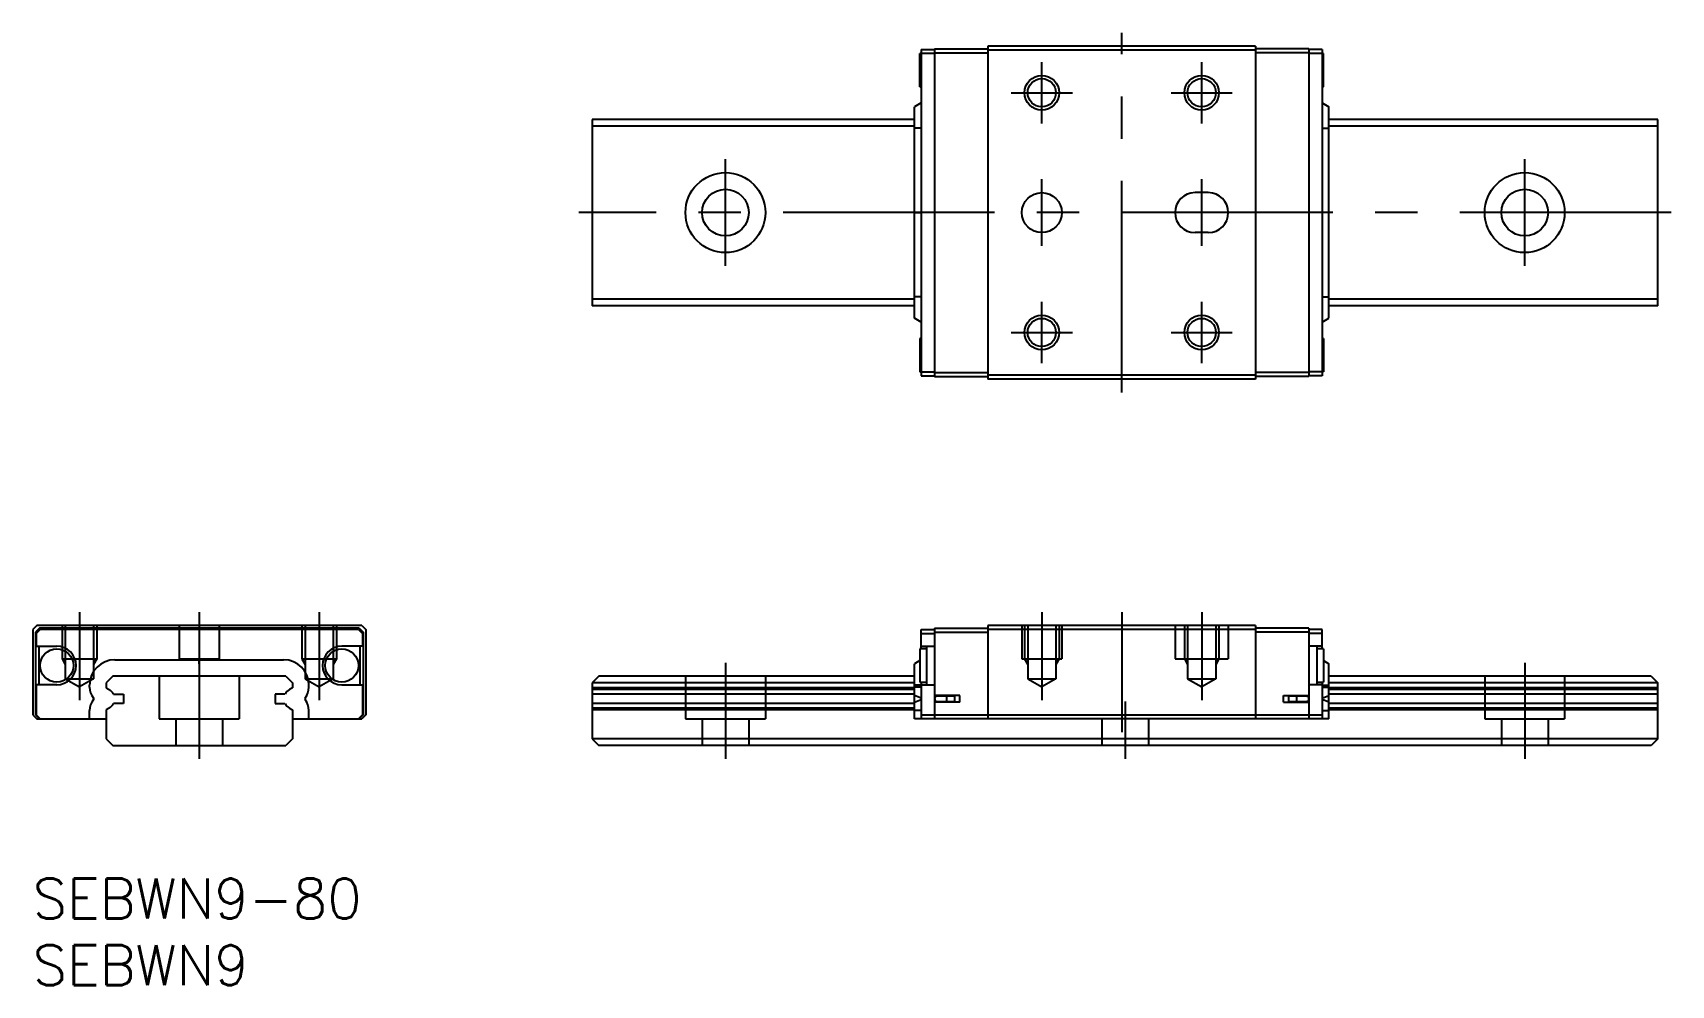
# Model space of a CAD drawing. Extents: x 0 to 123, y -8 to 64.
import ezdxf

# ---------------------------------------------------------------- set-up
doc = ezdxf.new("R2010")
doc.units = 0
doc.header["$LTSCALE"] = 0.5
doc.linetypes.add('CENTER', pattern=[50.8, 31.75, -6.35, 6.35, -6.35])
doc.linetypes.add('DASHED', pattern=[19.05, 12.7, -6.35])
for name, color, linetype in [('MSM_CENTER', 1, 'CENTER'), ('MSM_CONTINUOUS', 7, 'CONTINUOUS'), ('MSM_DASHED', 4, 'DASHED'), ('MSM_NARROW', 5, 'CONTINUOUS'), ('MSM_PART_NUMBER', 7, 'CONTINUOUS')]:
    doc.layers.add(name, color=color, linetype=linetype)
doc.styles.get("Standard").update_dxf_attribs({"font": 'txt.shx', "height": 3, "bigfont": 'bigfont.shx'})

# ---------------------------------------------------------------- blocks, each defined once
blk = doc.blocks.new('*U2')
at = {"layer": 'MSM_PART_NUMBER'}
blk.add_text('SEBWN9-80', height=3, dxfattribs=at).set_placement((0, -3))
blk = doc.blocks.new('*U3')
at = {"layer": 'MSM_PART_NUMBER'}
blk.add_text('SEBWN9', height=3, dxfattribs=at).set_placement((0, -8))

msp = doc.modelspace()

# ---------------------------------------------------------------- linework, layer by layer
at = {"layer": 'MSM_CENTER'}
for p, q in [((81.75, 36.5), (81.75, 63.5)), ((75.75, 56.7), (75.75, 61.3)), ((87.75, 56.7), (87.75, 61.3)), ((73.45, 59), (78.05, 59)), ((85.45, 59), (90.05, 59)), ((52, 46), (52, 54)), ((112, 46), (112, 54)), ((75.75, 47.5), (75.75, 52.5)), ((87.75, 47.5), (87.75, 52.5)), ((123, 50), (41, 50)), ((75.75, 38.7), (75.75, 43.3)), ((87.75, 38.7), (87.75, 43.3)), ((73.45, 41), (78.05, 41)), ((85.45, 41), (90.05, 41)), ((3.5, 20), (3.5, 13.39)), ((12.5, 20), (12.5, 9)), ((21.5, 20), (21.5, 13.39)), ((75.75, 20), (75.75, 13.39)), ((81.75, 20), (81.75, 11)), ((87.75, 20), (87.75, 13.39)), ((52, 16.2), (52, 9)), ((112, 16.2), (112, 9)), ((82, 13.3), (82, 9))]:
    msp.add_line(p, q, dxfattribs=at)
at = {"layer": 'MSM_CONTINUOUS'}
for p, q in [((67.7, 61.95), (66.6, 61.95)), ((66.6, 59.45), (66.6, 61.95)), ((66.7, 62.25), (66.7, 37.75)), ((66.7, 62.25), (67.7, 62.25)), ((67.7, 62.3), (71.7, 62.3)), ((67.7, 62.3), (67.7, 37.7)), ((67.7, 62), (71.7, 62)), ((71.7, 62.5), (71.7, 37.5)), ((91.8, 62.5), (71.7, 62.5)), ((91.8, 62.2), (71.7, 62.2)), ((91.8, 62.5), (91.8, 37.5)), ((95.8, 62.3), (91.8, 62.3)), ((95.8, 62), (91.8, 62)), ((95.8, 62.3), (95.8, 37.7)), ((96.8, 62.25), (95.8, 62.25)), ((96.9, 61.95), (95.8, 61.95)), ((96.8, 62.25), (96.8, 37.75)), ((96.9, 59.45), (96.9, 61.95)), ((66.6, 59.45), (66.7, 59.45)), ((96.8, 59.45), (96.9, 59.45)), ((66.7, 58.23), (66.2, 57.93)), ((66.2, 42.07), (66.2, 57.93)), ((96.8, 58.23), (97.3, 57.93)), ((97.3, 42.07), (97.3, 57.93)), ((66.2, 57), (42, 57)), ((42, 57), (42, 43)), ((122, 57), (97.3, 57)), ((122, 43), (122, 57)), ((66.2, 56.5), (42, 56.5)), ((66.7, 56.33), (66.2, 56.33)), ((96.8, 56.33), (97.3, 56.33)), ((122, 56.5), (97.3, 56.5)), ((88.25, 51.5), (87.25, 51.5)), ((66.2, 50), (66.7, 50)), ((97.3, 50), (96.8, 50)), ((88.25, 48.5), (87.25, 48.5)), ((66.2, 43.5), (42, 43.5)), ((66.7, 43.67), (66.2, 43.67)), ((96.8, 43.67), (97.3, 43.67)), ((122, 43.5), (97.3, 43.5)), ((66.2, 43), (42, 43)), ((66.7, 41.77), (66.2, 42.07)), ((96.8, 41.77), (97.3, 42.07)), ((122, 43), (97.3, 43)), ((66.6, 40.55), (66.6, 38.05)), ((66.7, 40.55), (66.6, 40.55)), ((96.9, 40.55), (96.8, 40.55)), ((96.9, 40.55), (96.9, 38.05)), ((66.6, 38.05), (67.7, 38.05)), ((66.7, 37.75), (67.7, 37.75)), ((67.7, 38), (71.7, 38)), ((67.7, 37.7), (71.7, 37.7)), ((91.8, 37.8), (71.7, 37.8)), ((91.8, 37.5), (71.7, 37.5)), ((95.8, 38), (91.8, 38)), ((95.8, 37.7), (91.8, 37.7)), ((96.9, 38.05), (95.8, 38.05)), ((96.8, 37.75), (95.8, 37.75)), ((0.3, 19), (0, 18.7)), ((0, 18.7), (0, 12.3)), ((0.5, 18.8), (0.2, 18.5)), ((0.2, 18.5), (0.2, 12.3)), ((0.55, 18.7), (0.25, 18.4)), ((24.7, 19), (0.3, 19)), ((24.5, 18.8), (0.5, 18.8)), ((24.45, 18.7), (0.55, 18.7)), ((24.45, 18.7), (24.75, 18.4)), ((24.5, 18.8), (24.8, 18.5)), ((24.7, 19), (25, 18.7)), ((24.8, 18.5), (24.8, 12.3)), ((25, 18.7), (25, 12.3)), ((66.7, 17.25), (66.7, 18.7)), ((66.7, 18.7), (67.7, 18.7)), ((67.7, 18.8), (71.7, 18.8)), ((67.7, 18.8), (67.7, 12)), ((67.7, 18.5), (71.7, 18.5)), ((91.8, 19), (71.7, 19)), ((71.7, 19), (71.7, 12)), ((91.8, 18.7), (71.7, 18.7)), ((91.8, 19), (91.8, 12)), ((95.8, 18.8), (91.8, 18.8)), ((95.8, 18.5), (91.8, 18.5)), ((95.8, 18.8), (95.8, 12)), ((96.8, 18.7), (95.8, 18.7)), ((96.8, 17.25), (96.8, 18.7)), ((0.25, 18.4), (0.25, 17.45)), ((0.25, 17.45), (1.8, 17.45)), ((0.45, 17.45), (0.45, 14.55)), ((24.75, 17.45), (23.2, 17.45)), ((24.55, 17.45), (24.55, 14.55)), ((24.75, 18.4), (24.75, 17.45)), ((67.1, 17.25), (66.6, 17.25)), ((66.6, 17.25), (66.6, 14.75)), ((66.7, 18.4), (67.7, 18.4)), ((66.7, 17.45), (67.7, 17.45)), ((67.1, 17.45), (67.1, 14.55)), ((96.8, 18.4), (95.8, 18.4)), ((96.8, 17.45), (95.8, 17.45)), ((96.4, 17.45), (96.4, 14.55)), ((96.9, 17.25), (96.4, 17.25)), ((96.9, 17.25), (96.9, 14.75)), ((6.17, 16.43), (18.83, 16.43)), ((12.5, 16.13), (12.5, 16.43)), ((66.6, 16.37), (66.2, 16.13)), ((66.2, 12), (66.2, 16.13)), ((96.9, 16.37), (97.3, 16.13)), ((97.3, 12), (97.3, 16.13)), ((6, 15.2), (5.5, 14.7)), ((19, 15.2), (6, 15.2)), ((19, 15.2), (19.5, 14.7)), ((42.5, 15.2), (42, 14.7)), ((66.2, 15.2), (42.5, 15.2)), ((121.5, 15.2), (97.3, 15.2)), ((121.5, 15.2), (122, 14.7)), ((0.2, 13.75), (0.25, 13.75)), ((1.8, 14.55), (0.25, 14.55)), ((0.25, 14.55), (0.25, 12.3)), ((4.27, 14.37), (4.27, 14.53)), ((4.55, 13.56), (4.55, 13.44)), ((5.5, 14.7), (5.5, 14.33)), ((5.5, 14.33), (5.73, 14.2)), ((6.07, 13.85), (6.8, 13.85)), ((6.8, 13.85), (6.8, 13.15)), ((18.2, 13.85), (18.2, 13.15)), ((18.93, 13.85), (18.2, 13.85)), ((19.5, 14.33), (19.27, 14.2)), ((19.5, 14.7), (19.5, 14.33)), ((20.45, 13.56), (20.45, 13.44)), ((20.73, 14.37), (20.73, 14.53)), ((23.2, 14.55), (24.75, 14.55)), ((24.75, 14.55), (24.75, 12.3)), ((24.8, 13.75), (24.75, 13.75)), ((66.2, 14.7), (42, 14.7)), ((42, 14.7), (42, 10.5)), ((66.2, 14.33), (42, 14.33)), ((66.2, 14.2), (42, 14.2)), ((66.2, 13.85), (42, 13.85)), ((66.7, 14.53), (66.2, 14.53)), ((66.7, 14.37), (66.2, 14.37)), ((66.7, 13.56), (66.2, 13.75)), ((66.6, 14.75), (67.1, 14.75)), ((66.7, 14.75), (66.7, 12)), ((66.7, 14.55), (67.7, 14.55)), ((69.6, 13.75), (67.7, 13.75)), ((69.2, 13.7), (67.9, 13.7)), ((68.2, 13.7), (68.2, 13.75)), ((68.53, 13.7), (68.53, 13.75)), ((68.6, 13.7), (68.6, 13.3)), ((69.2, 13.7), (69.2, 13.3)), ((69.6, 13.25), (69.6, 13.75)), ((93.9, 13.25), (93.9, 13.75)), ((93.9, 13.75), (95.8, 13.75)), ((95.6, 13.7), (94.3, 13.7)), ((94.3, 13.3), (94.3, 13.7)), ((94.9, 13.3), (94.9, 13.7)), ((94.97, 13.7), (94.97, 13.75)), ((95.3, 13.7), (95.3, 13.75)), ((96.8, 14.55), (95.8, 14.55)), ((96.4, 14.75), (96.9, 14.75)), ((96.8, 14.75), (96.8, 12)), ((96.8, 14.53), (97.3, 14.53)), ((96.8, 14.37), (97.3, 14.37)), ((96.8, 13.56), (97.3, 13.75)), ((122, 14.7), (97.3, 14.7)), ((122, 14.33), (97.3, 14.33)), ((122, 14.2), (97.3, 14.2)), ((122, 13.85), (97.3, 13.85)), ((122, 10.5), (122, 14.7)), ((0.2, 13.25), (0.25, 13.25)), ((4.27, 12), (4.27, 12.63)), ((5.73, 12.8), (5.5, 12.67)), ((5.5, 12.67), (5.5, 10.5)), ((6.8, 13.15), (6.07, 13.15)), ((18.2, 13.15), (18.93, 13.15)), ((19.27, 12.8), (19.5, 12.67)), ((19.5, 12.67), (19.5, 10.5)), ((20.73, 12), (20.73, 12.63)), ((24.8, 13.25), (24.75, 13.25)), ((66.2, 13.15), (42, 13.15)), ((66.2, 12.8), (42, 12.8)), ((66.2, 12.67), (42, 12.67)), ((66.2, 13.25), (66.7, 13.44)), ((66.7, 12.63), (66.2, 12.63)), ((69.6, 13.25), (67.7, 13.25)), ((67.9, 13.3), (69.2, 13.3)), ((68.2, 13.25), (68.2, 13.3)), ((68.53, 13.25), (68.53, 13.3)), ((93.9, 13.25), (95.8, 13.25)), ((94.3, 13.3), (95.6, 13.3)), ((94.97, 13.25), (94.97, 13.3)), ((95.3, 13.25), (95.3, 13.3)), ((97.3, 13.25), (96.8, 13.44)), ((96.8, 12.63), (97.3, 12.63)), ((122, 13.15), (97.3, 13.15)), ((122, 12.8), (97.3, 12.8)), ((122, 12.67), (97.3, 12.67)), ((0, 12.3), (0.3, 12)), ((0.2, 12.3), (0.5, 12)), ((0.25, 12.3), (0.55, 12)), ((0.3, 12), (5.5, 12)), ((19.5, 12), (24.7, 12)), ((24.75, 12.3), (24.45, 12)), ((24.8, 12.3), (24.5, 12)), ((25, 12.3), (24.7, 12)), ((97.3, 12), (66.2, 12)), ((66.7, 12.3), (96.8, 12.3)), ((5.5, 10.5), (6, 10)), ((6, 10), (19, 10)), ((19.5, 10.5), (19, 10)), ((122, 10.5), (42, 10.5)), ((42, 10.5), (42.5, 10)), ((121.5, 10), (42.5, 10)), ((122, 10.5), (121.5, 10))]:
    msp.add_line(p, q, dxfattribs=at)
for centre, radius in [((75.75, 59), 1.06), ((87.75, 59), 1.06), ((52, 50), 3), ((112, 50), 3), ((52, 50), 1.75), ((112, 50), 1.75), ((75.75, 50), 1.5), ((75.75, 41), 1.06), ((87.75, 41), 1.06), ((1.8, 16), 1.25), ((23.2, 16), 1.25)]:
    msp.add_circle(centre, radius, dxfattribs=at)
for centre, radius, start, end in [((87.25, 50), 1.5, 90, 270), ((88.25, 50), 1.5, 270, 90), ((1.8, 16), 1.45, 270, 90), ((23.2, 16), 1.45, 90, 270), ((6.17, 14.53), 1.9, 90.0008, 179.9992), ((18.83, 14.53), 1.9, 0.0008, 89.9992), ((5.57, 14.37), 1.3, 179.9977, 218.646), ((5.29, 13.44), 0.875, 27.7195, 60), ((19.71, 13.44), 0.875, 120, 152.2805), ((19.43, 14.37), 1.3, 321.354, 0.0023), ((67.9, 13.5), 0.2, 90, 270), ((95.6, 13.5), 0.2, 270, 90), ((5.57, 12.63), 1.3, 141.354, 180.0023), ((5.29, 13.56), 0.875, 300, 332.2805), ((19.71, 13.56), 0.875, 207.7195, 240), ((19.43, 12.63), 1.3, 359.9977, 38.646)]:
    msp.add_arc(centre, radius, start, end, dxfattribs=at)
at = {"layer": 'MSM_DASHED'}
for p, q in [((2.2, 19), (2.2, 16.5)), ((2.44, 19), (2.44, 15)), ((4.56, 19), (4.56, 15)), ((4.8, 19), (4.8, 16.5)), ((11, 19), (11, 16.5)), ((14, 19), (14, 16.5)), ((20.2, 19), (20.2, 16.5)), ((20.44, 19), (20.44, 15)), ((22.56, 19), (22.56, 15)), ((22.8, 19), (22.8, 16.5)), ((74.25, 19), (74.25, 16.5)), ((74.45, 19), (74.45, 16.5)), ((74.69, 19), (74.69, 15)), ((76.81, 19), (76.81, 15)), ((77.05, 19), (77.05, 16.5)), ((77.25, 19), (77.25, 16.5)), ((85.75, 19), (85.75, 16.5)), ((86.45, 19), (86.45, 16.5)), ((86.69, 19), (86.69, 15)), ((88.81, 19), (88.81, 15)), ((89.05, 19), (89.05, 16.5)), ((89.75, 19), (89.75, 16.5)), ((2.2, 16.5), (4.8, 16.5)), ((2.2, 16.5), (2.44, 16.08)), ((4.8, 16.5), (4.56, 16.08)), ((11, 16.5), (14, 16.5)), ((20.2, 16.5), (22.8, 16.5)), ((20.2, 16.5), (20.44, 16.08)), ((22.8, 16.5), (22.56, 16.08)), ((74.25, 16.5), (77.25, 16.5)), ((74.45, 16.5), (74.69, 16.08)), ((77.05, 16.5), (76.81, 16.08)), ((85.75, 16.5), (89.75, 16.5)), ((86.45, 16.5), (86.69, 16.08)), ((89.05, 16.5), (88.81, 16.08)), ((2.44, 15), (4.56, 15)), ((2.44, 15), (3.5, 14.39)), ((4.56, 15), (3.5, 14.39)), ((9.5, 15.2), (9.5, 12)), ((15.5, 15.2), (15.5, 12)), ((20.44, 15), (22.56, 15)), ((20.44, 15), (21.5, 14.39)), ((22.56, 15), (21.5, 14.39)), ((49, 15.2), (49, 12)), ((55, 15.2), (55, 12)), ((74.69, 15), (76.81, 15)), ((74.69, 15), (75.75, 14.39)), ((76.81, 15), (75.75, 14.39)), ((86.69, 15), (88.81, 15)), ((86.69, 15), (87.75, 14.39)), ((88.81, 15), (87.75, 14.39)), ((109, 15.2), (109, 12)), ((115, 15.2), (115, 12)), ((9.5, 12), (15.5, 12)), ((10.75, 12), (10.75, 10)), ((14.25, 12), (14.25, 10)), ((49, 12), (55, 12)), ((50.25, 12), (50.25, 10)), ((53.75, 12), (53.75, 10)), ((80.25, 12), (80.25, 10)), ((83.75, 12), (83.75, 10)), ((109, 12), (115, 12)), ((110.25, 12), (110.25, 10)), ((113.75, 12), (113.75, 10))]:
    msp.add_line(p, q, dxfattribs=at)
at = {"layer": 'MSM_NARROW'}
for centre in [(75.75, 59), (87.75, 59), (75.75, 41), (87.75, 41)]:
    msp.add_circle(centre, 1.3, dxfattribs=at)

# ---------------------------------------------------------------- block references
at = {"layer": 'MSM_CONTINUOUS'}
for name in ['*U2', '*U3']:
    msp.add_blockref(name, (0, 0), dxfattribs=at)

doc.saveas('drawing.dxf')
